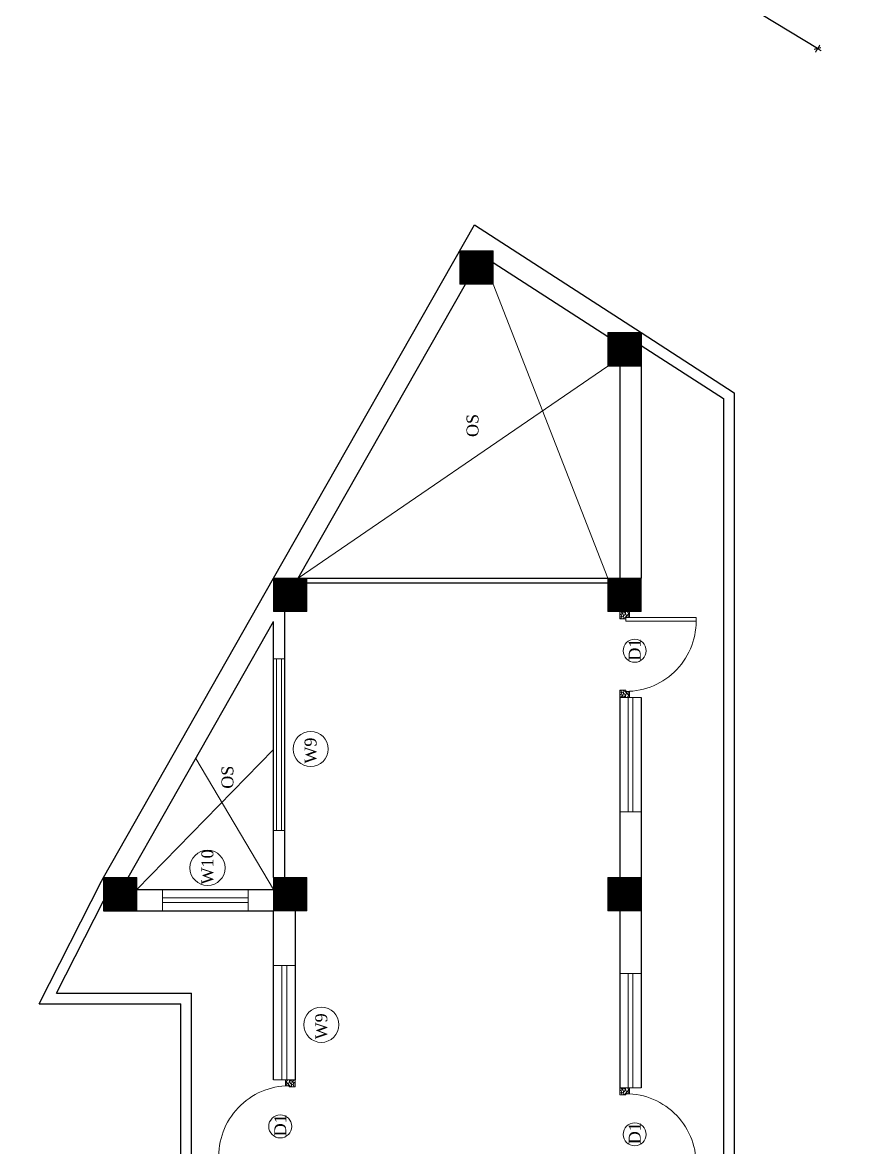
# Model space of a CAD drawing. Header units: inches. Extents: x 4069 to 291496, y -47643 to 12535.
# Drawn here: x 144300.9 to 144655, y -18455 to -17983.1 of the extents above; entities that cross this region are included whole.
import ezdxf

# ---------------------------------------------------------------- set-up
doc = ezdxf.new("R2010")
doc.units = ezdxf.units.IN
doc.header["$LTSCALE"] = 5
doc.header["$MEASUREMENT"] = 0
for name, color, linetype, lineweight in [('A-WALL', 7, 'Continuous', 9), ('Dimension', 7, 'Continuous', 18), ('DOOR', 62, 'Continuous', 0), ('Dw', 2, 'Continuous', 18)]:
    doc.layers.add(name, color=color, linetype=linetype, lineweight=lineweight)
doc.layers.add('dim line', color=7, linetype='Continuous', lineweight=15, true_color=0xfab2b2)
doc.layers.add('TEXT', color=6, linetype='Continuous')
doc.layers.add('WALL', color=7, linetype='Continuous')
doc.styles.add('ordinary', font='times.ttf')
doc.dimstyles.new('Copy of 96', dxfattribs={"dimtxt": 7, "dimasz": 4, "dimexe": 0.5, "dimexo": 0.5, "dimgap": 3, "dimtad": 1, "dimdec": 1, "dimzin": 11, "dimdsep": 46, "dimlunit": 4, "dimtxsty": 'ordinary', "dimblk": 'OBLIQUE', "dimcen": 0.09, "dimse1": 1, "dimse2": 1, "dimclrt": 6, "dimazin": 0, "dimtfac": 1, "dimtdec": 1, "dimtix": 1, "dimtmove": 2, "dimatfit": 3, "dimldrblk": 'leader', "dimfxl": 0.5, "dimfxlon": 1, "dimtolj": 1, "dimtzin": 0, "dimarcsym": 0})

# ---------------------------------------------------------------- blocks, each defined once
blk = doc.blocks.new('oblique')
at = {"color": 0, "lineweight": -2}
blk.add_line((0.25, 0.25), (-0.25, -0.25), dxfattribs=at)
at = {"layer": 'dim line', "lineweight": 9}
for p, q in [((-0.4375, 0), (0.4375, 0)), ((0, 0.4375), (0, -0.4375))]:
    blk.add_line(p, q, dxfattribs=at)
blk = doc.blocks.new('*D4542')
at = {"layer": 'A-WALL', "color": 0, "lineweight": -2, "ltscale": 50, "transparency": 16777216}
blk.add_line((144634.5, -17994.01), (144302.37, -17792.08), dxfattribs=at)
at = {"layer": 'Defpoints', "color": 0, "ltscale": 50, "transparency": 16777216}
for p in [(144322.91, -17758.31), (144302.37, -17792.08), (144655.03, -17960.23)]:
    blk.add_point(p, dxfattribs=at)
at = {"layer": 'A-WALL', "color": 0, "lineweight": -2, "ltscale": 50, "transparency": 16777216, "xscale": 4, "yscale": 4, "zscale": 4}
for p, rotation in [((144302.37, -17792.08), 148.7014709222228), ((144634.5, -17994.01), 328.7014709222228)]:
    blk.add_blockref('oblique', p, dxfattribs=dict(at, rotation=rotation))
at = {"layer": 'A-WALL', "color": 6, "ltscale": 50, "transparency": 16777216, "insert": (144471.84, -17887.44), "char_height": 7, "attachment_point": 5, "rotation": 328.7015, "style": 'ordinary'}
blk.add_mtext('\\A1;32\'-5"', dxfattribs=at)
blk = doc.blocks.new('_OBLIQUE')
at = {"color": 0, "linetype": 'ByBlock'}
blk.add_line((-0.5, -0.5), (0.5, 0.5), dxfattribs=at)
blk = doc.blocks.new('leader')
at = {"layer": 'Dimension'}
for p, q in [((0, -4.33), (0, 4.33)), ((-4.42, 0), (4.42, 0))]:
    blk.add_line(p, q, dxfattribs=at)
blk = doc.blocks.new('A$C27B36B59')
at = {"layer": 'DOOR'}
for p, q in [((0, 4), (0, 0)), ((2.5, 4), (0, 4)), ((0, 0), (3, 0)), ((2.5, 2.5), (2.5, 4)), ((3, 2.5), (2.5, 2.5)), ((3, 0), (3, 2.5))]:
    blk.add_line(p, q, dxfattribs=at)
for centre, radius, start, end in [((-1.4, -0.54), 4.75, 22.1411, 72.838), ((1.34, 2.09), 1.64, 45.138, 144.8948), ((2.21, 0.3), 2.49, 83.3149, 152.658), ((0.13, 0.37), 2.05, 349.4875, 93.6805), ((1.96, -0.47), 2.01, 58.7447, 166.495), ((-0.06, 0.32), 1.13, 343.542, 86.947), ((2.08, -0.4), 1.17, 38.2816, 160.1519)]:
    blk.add_arc(centre, radius, start, end, dxfattribs=at)
blk = doc.blocks.new('D2')
at = {"layer": 'DOOR'}
for p, q in [((74473.95, 24047.59), (74473.95, 24018.09)), ((74473.95, 24047.59), (74475.45, 24047.59)), ((74475.45, 24047.59), (74475.45, 24018.13))]:
    blk.add_line(p, q, dxfattribs=at)
blk.add_arc((74473.95, 24047.59), 29.5, 180, 272.9146, dxfattribs=at)
at = {"layer": 'DOOR', "xscale": -1, "rotation": 180}
blk.add_blockref('A$C27B36B59', (74441.95, 24050.09), dxfattribs=at)
at = {"layer": 'DOOR', "rotation": 180}
blk.add_blockref('A$C27B36B59', (74477.95, 24050.09), dxfattribs=at)

msp = doc.modelspace()

# ---------------------------------------------------------------- hatches: boundary and pattern name
at = {"layer": 'A-WALL', "ltscale": 5}
h = msp.add_hatch(dxfattribs=at)
h.set_pattern_fill('ANSI31', color=256, angle=450)
h.set_pattern_definition([(135, (145988.07954, -42624.48438), (-0.08838834765, -0.08838834765), [])])
h.paths.add_polyline_path([(144484.3584, -18092.78525), (144498.3584, -18092.78525), (144498.3584, -18078.78525), (144484.3584, -18078.78525)])
h = msp.add_hatch(dxfattribs=at)
h.set_pattern_fill('ANSI31', color=256, angle=450)
h.set_pattern_definition([(135, (146050.25901, -42658.86176), (-0.08838834765, -0.08838834765), [])])
h.paths.add_polyline_path([(144546.53787, -18127.16262), (144560.53787, -18127.16262), (144560.53787, -18113.16262), (144546.53787, -18113.16262)])
h = msp.add_hatch(dxfattribs=at)
h.set_pattern_fill('ANSI31', color=256, angle=450)
h.set_pattern_definition([(135, (146058.97668, -42761.87102), (-0.08838834765, -0.08838834765), [])])
h.paths.add_polyline_path([(144420.25554, -18216.17189), (144406.25554, -18216.17189), (144406.25554, -18230.17189), (144420.25554, -18230.17189)])
h = msp.add_hatch(dxfattribs=at)
h.set_pattern_fill('ANSI31', color=256, angle=450)
h.set_pattern_definition([(135, (146050.25901, -42761.87102), (-0.08838834765, -0.08838834765), [])])
h.paths.add_polyline_path([(144546.53787, -18230.17189), (144560.53787, -18230.17189), (144560.53787, -18216.17189), (144546.53787, -18216.17189)])
h = msp.add_hatch(dxfattribs=at)
h.set_pattern_fill('ANSI31', color=256, angle=450)
h.set_pattern_definition([(135, (145987.59329, -42777.8167), (-0.08838834765, -0.08838834765), [])])
h.paths.add_polyline_path([(144348.87215, -18355.73868), (144348.87215, -18341.73868), (144334.87215, -18341.73868), (144334.87215, -18355.73868)])
h = msp.add_hatch(dxfattribs=at)
h.set_pattern_fill('ANSI31', color=256, angle=450)
h.set_pattern_definition([(135, (146058.97668, -42777.8167), (-0.08838834765, -0.08838834765), [])])
h.paths.add_polyline_path([(144420.25554, -18355.73868), (144420.25554, -18341.73868), (144406.25554, -18341.73868), (144406.25554, -18355.73868)])
h = msp.add_hatch(dxfattribs=at)
h.set_pattern_fill('ANSI31', color=256, angle=450)
h.set_pattern_definition([(135, (146050.25901, -42887.43781), (-0.08838834765, -0.08838834765), [])])
h.paths.add_polyline_path([(144546.53787, -18355.73868), (144560.53787, -18355.73868), (144560.53787, -18341.73868), (144546.53787, -18341.73868)])

# ---------------------------------------------------------------- linework, layer by layer
at = {"layer": 'A-WALL', "lineweight": 30}
for p, q in [((144406.25554, -18216.17189), (144490.53176, -18067.92601)), ((144490.53176, -18067.92601), (144560.53787, -18113.16262)), ((144498.3584, -18083.69891), (144546.53787, -18114.83157)), ((144416.6082, -18216.17189), (144486.75221, -18092.78525)), ((144560.53787, -18113.16262), (144560.53787, -18216.17189)), ((144560.53787, -18113.16262), (144599.53787, -18138.36368)), ((144560.53787, -18118.52037), (144595.03787, -18140.81361)), ((144551.53787, -18127.16262), (144551.53787, -18216.17189)), ((144595.03787, -18140.81361), (144595.03787, -18476.5977)), ((144599.53787, -18138.36368), (144599.53787, -18481.20561)), ((144334.87215, -18341.73868), (144406.25554, -18216.17189)), ((144420.25554, -18216.17189), (144547.03787, -18216.17189)), ((144420.25554, -18218.17189), (144547.03787, -18218.17189)), ((144410.75554, -18230.17189), (144410.75554, -18341.73868)), ((144345.22481, -18341.73868), (144406.25554, -18234.38272)), ((144406.25554, -18341.73868), (144406.25554, -18234.38272)), ((144551.53787, -18266.17189), (144551.53787, -18341.73868)), ((144560.53787, -18266.17189), (144560.53787, -18429.94955)), ((144307.83269, -18394.73868), (144334.0343, -18343.21249)), ((144334.0343, -18343.21249), (144334.87215, -18341.73868)), ((144334.87215, -18341.73868), (144334.87215, -18355.73868)), ((144348.87215, -18346.73868), (144406.25554, -18346.73868)), ((144315.16939, -18390.23868), (144334.87215, -18351.49266)), ((144334.87215, -18355.73868), (144406.25554, -18355.73868)), ((144406.25554, -18426.62495), (144406.25554, -18355.73868)), ((144415.25554, -18355.73868), (144415.25554, -18426.62495)), ((144551.53787, -18355.73868), (144551.53787, -18429.94955)), ((144315.16939, -18390.23868), (144371.75554, -18390.23868)), ((144371.75554, -18471.30606), (144371.75554, -18390.23868)), ((144307.83269, -18394.73868), (144367.25554, -18394.73868)), ((144367.25554, -18475.70067), (144367.25554, -18394.73868))]:
    msp.add_line(p, q, dxfattribs=at)
at = {"layer": 'A-WALL', "ltscale": 5}
for p, q in [((144546.53787, -18216.17189), (144498.3584, -18092.78525)), ((144546.53787, -18127.16262), (144416.6082, -18216.17189)), ((144410.75554, -18249.95529), (144406.25554, -18249.95529)), ((144551.53787, -18266.17189), (144560.53787, -18266.17189)), ((144555.03787, -18314.17189), (144555.03787, -18266.17189)), ((144557.03787, -18314.17189), (144557.03787, -18266.17189)), ((144348.87215, -18346.73868), (144406.25554, -18288.0607)), ((144406.25554, -18346.73868), (144373.62011, -18291.78999)), ((144551.53787, -18314.17189), (144560.53787, -18314.17189)), ((144410.75554, -18321.95529), (144406.25554, -18321.95529)), ((144359.56384, -18346.73868), (144359.56384, -18355.73868)), ((144395.56384, -18346.73868), (144395.56384, -18355.73868)), ((144415.25554, -18378.62495), (144406.25554, -18378.62495)), ((144551.53787, -18381.94955), (144560.53787, -18381.94955)), ((144555.03787, -18381.94955), (144555.03787, -18429.94955)), ((144557.03787, -18381.94955), (144557.03787, -18429.94955)), ((144415.25554, -18426.62495), (144406.25554, -18426.62495)), ((144551.53787, -18429.94955), (144560.53787, -18429.94955))]:
    msp.add_line(p, q, dxfattribs=at)
for points in [[(144484.3584, -18092.78525), (144484.3584, -18078.78525), (144498.3584, -18078.78525), (144498.3584, -18092.78525)], [(144546.53787, -18127.16262), (144546.53787, -18113.16262), (144560.53787, -18113.16262), (144560.53787, -18127.16262)], [(144420.25554, -18230.17189), (144420.25554, -18216.17189), (144406.25554, -18216.17189), (144406.25554, -18230.17189)], [(144546.53787, -18230.17189), (144546.53787, -18216.17189), (144560.53787, -18216.17189), (144560.53787, -18230.17189)], [(144348.87215, -18355.73868), (144348.87215, -18341.73868), (144334.87215, -18341.73868), (144334.87215, -18355.73868)], [(144420.25554, -18355.73868), (144420.25554, -18341.73868), (144406.25554, -18341.73868), (144406.25554, -18355.73868)], [(144546.53787, -18355.73868), (144546.53787, -18341.73868), (144560.53787, -18341.73868), (144560.53787, -18355.73868)]]:
    msp.add_lwpolyline(points, close=True, dxfattribs=at)
for centre, radius in [((144557.76491, -18246.6195), 4.82435), ((144421.79898, -18287.8572), 7.38406), ((144378.52163, -18337.69463), 7.38406), ((144426.29898, -18403.52058), 7.38406), ((144409.0285, -18446.17734), 4.82435), ((144557.76491, -18449.50194), 4.82435)]:
    msp.add_circle(centre, radius, dxfattribs=at)
at = {"layer": 'Dw', "color": 3}
for p, q in [((144407.50554, -18249.95529), (144407.50554, -18321.95529)), ((144409.50554, -18249.95529), (144409.50554, -18321.95529)), ((144395.56384, -18350.23868), (144359.56384, -18350.23868)), ((144395.56384, -18352.23868), (144359.56384, -18352.23868)), ((144409.75554, -18378.62495), (144409.75554, -18426.62495)), ((144411.75554, -18378.62495), (144411.75554, -18426.62495))]:
    msp.add_line(p, q, dxfattribs=at)

# ---------------------------------------------------------------- block references
at = {"layer": 'WALL', "color": 2, "linetype": 'ByBlock'}
for p, rotation in [((168601.62579, -92708.12312), 89.99999999999999), ((120365.16762, 56015.32628), 270)]:
    msp.add_blockref('D2', p, dxfattribs=dict(at, rotation=rotation))
at = {"layer": 'WALL', "color": 2, "linetype": 'ByBlock', "xscale": -1, "rotation": 89.99999999981678}
msp.add_blockref('D2', (168601.62579, 56012.00168), dxfattribs=at)

# ---------------------------------------------------------------- texts
at = {"layer": 'TEXT', "style": 'ordinary'}
for s, p in [('OS', (144492.19746, -18156.95035)), ('D1', (144560.2595, -18250.74351)), ('W9', (144424.2431, -18293.97472)), ('OS', (144389.36681, -18304.50304)), ('W10', (144380.96575, -18344.65224)), ('W9', (144428.7431, -18409.6381)), ('D1', (144411.5231, -18450.30135)), ('D1', (144560.2595, -18453.62595))]:
    msp.add_text(s, height=5, rotation=90, dxfattribs=at).set_placement(p)

# ---------------------------------------------------------------- dimensions: what is measured, and where the dimension line sits
at = {"layer": 'A-WALL', "ltscale": 50}
dim = msp.add_aligned_dim(p1=(144655.0308, -17960.23054), p2=(144322.90844, -17758.30865), distance=39.52759, dimstyle='Copy of 96', override={"dimdec": 0, "dimblk": 'oblique', "dimtdec": 0, "dimarcsym": 1}, dxfattribs=at)
dim.commit()
dim.dimension.update_dxf_attribs({"geometry": '*D4542', "text_midpoint": (144471.84334, -17887.43901)})

doc.saveas('drawing.dxf')
